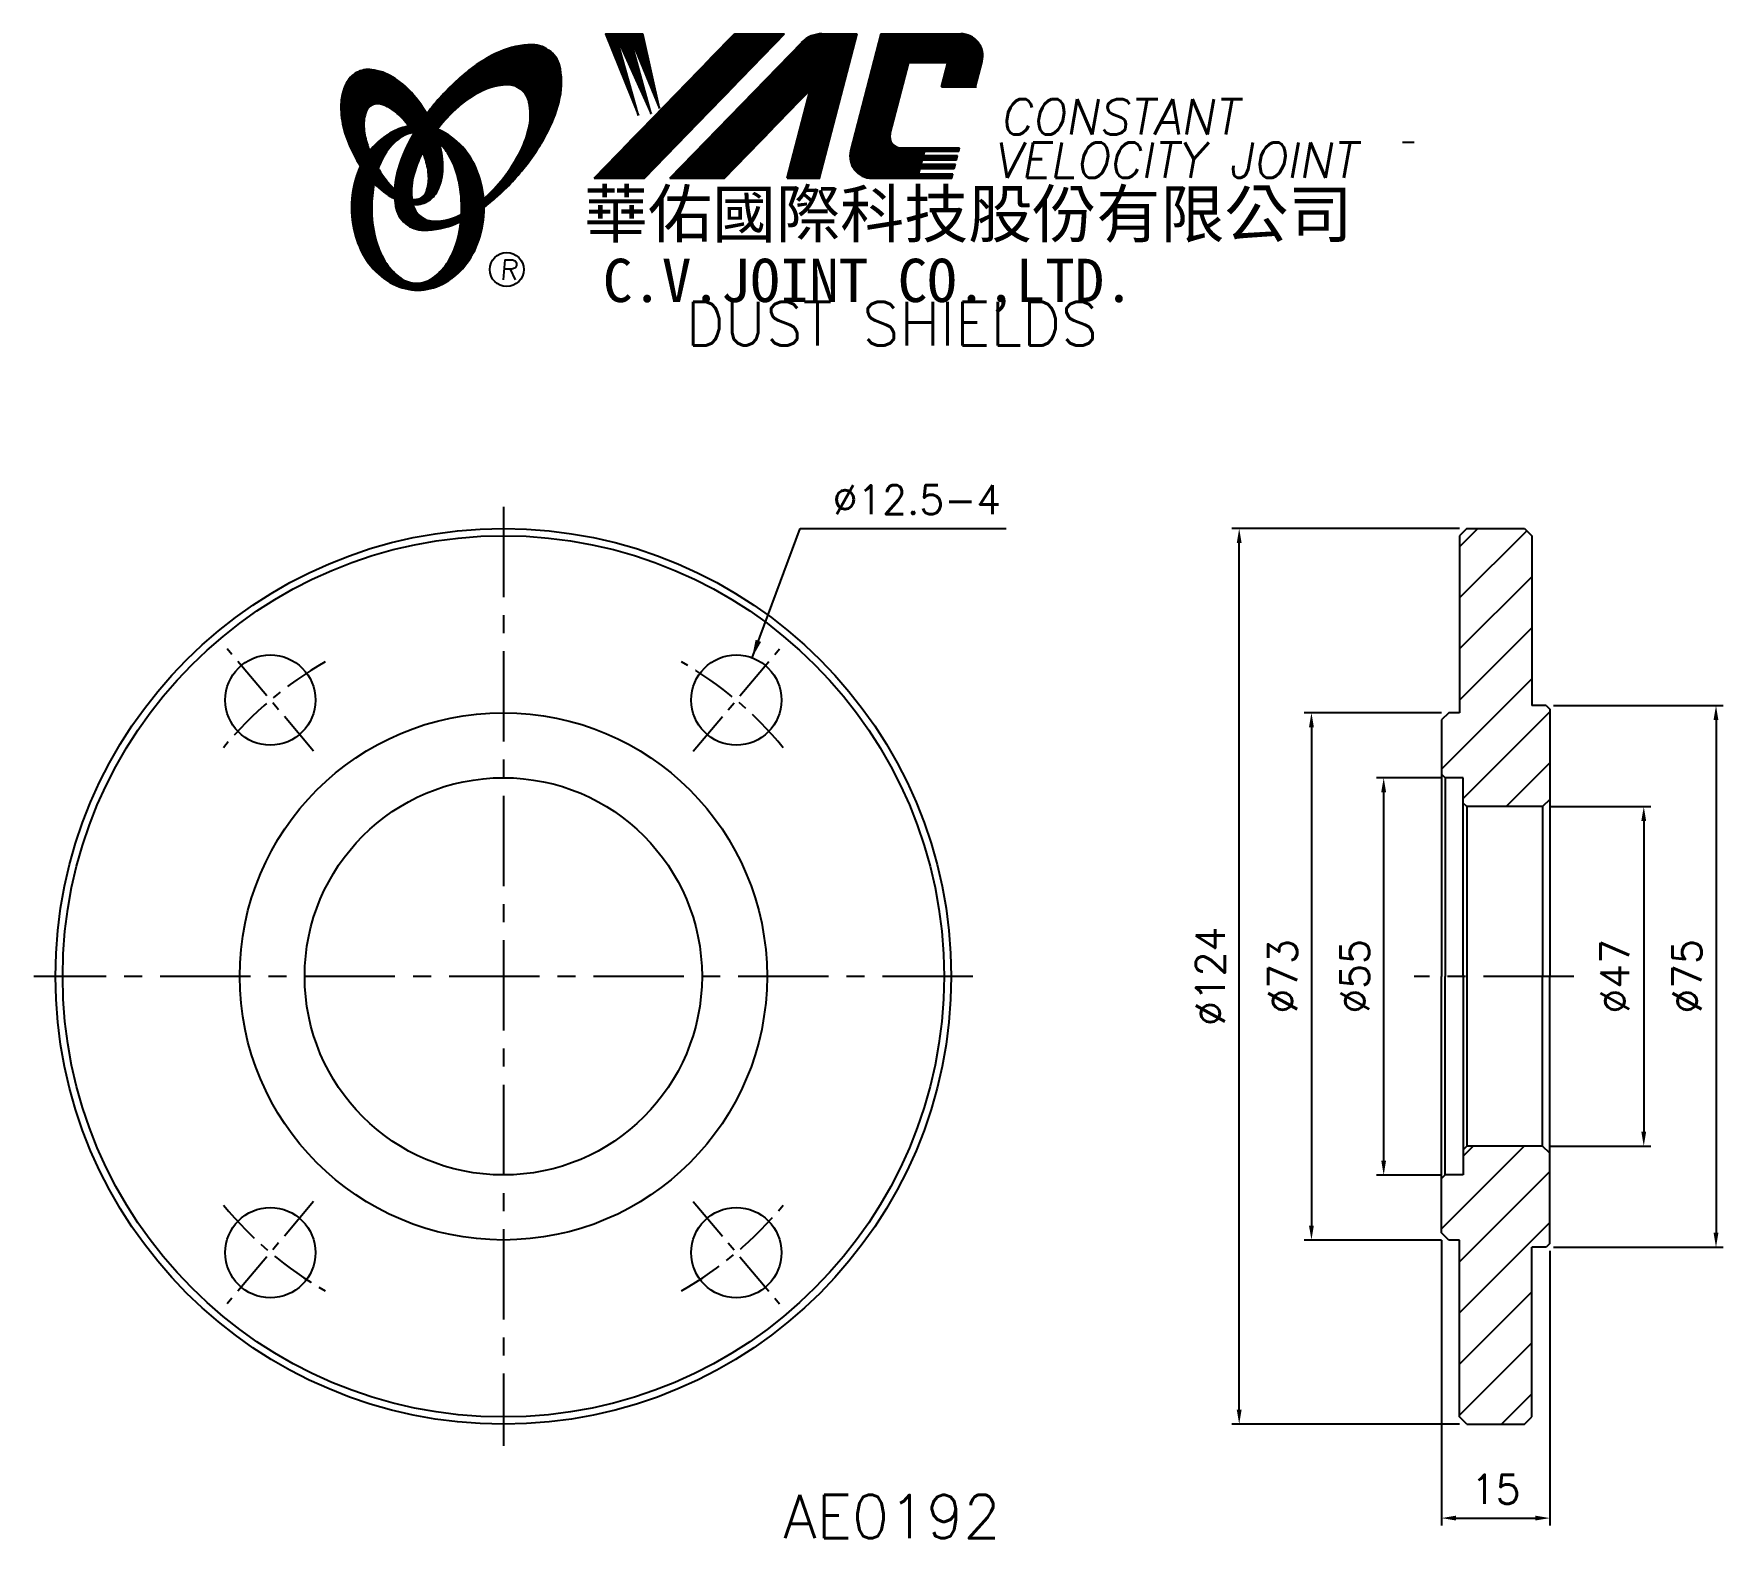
# Model space of a CAD drawing. Extents: x 513 to 746, y 247 to 456.
import ezdxf
from ezdxf.enums import TextEntityAlignment as Align

# ---------------------------------------------------------------- set-up
doc = ezdxf.new("R2010")
doc.units = 0
doc.header["$LTSCALE"] = 10
doc.header["$MEASUREMENT"] = 0
doc.linetypes.add('CENTER', pattern=[2, 1.25, -0.25, 0.25, -0.25])
doc.layers.get('0').update_dxf_attribs({"linetype": 'CONTINUOUS'})
doc.layers.get('DEFPOINTS').update_dxf_attribs({"linetype": 'CONTINUOUS'})
doc.layers.add('2', color=3, linetype='CONTINUOUS')
doc.layers.add('4', color=7, linetype='CONTINUOUS')
doc.styles.add('CHINA', font='KAIU.TTF')
doc.styles.add('ITALICC', font='simplex.shx')
doc.dimstyles.new('STANDARD$0', dxfattribs={"dimtxt": 4, "dimasz": 2, "dimexe": 1, "dimexo": 1, "dimgap": 2, "dimtad": 1, "dimdec": 4, "dimzin": 10, "dimtxsty": 'ITALICC', "dimcen": 2, "dimclrd": 5, "dimclre": 5, "dimclrt": 18, "dimaunit": 1, "dimazin": 3, "dimtp": 0.1, "dimtfac": 0.7, "dimtdec": 4, "dimtmove": 0, "dimatfit": 3, "dimtolj": 1, "dimtzin": 10})
doc.dimstyles.new('STANDARD$7', dxfattribs={"dimtxt": 4, "dimasz": 2.5, "dimexe": 1.25, "dimexo": 0.625, "dimgap": 2, "dimtad": 1, "dimdec": 4, "dimzin": 10, "dimtxsty": 'ITALICC', "dimcen": 2.5, "dimclrd": 5, "dimclrt": 18, "dimazin": 3, "dimtfac": 0.65, "dimtdec": 4, "dimtmove": 0, "dimatfit": 3, "dimtolj": 1, "dimtzin": 10})
pattern_1 = [(45, (455.979931, 248.186403), (-0.00883883476, 0.00883883476), [])]
pattern_2 = [(45, (624.570477, 211.881994), (-0.00727476112, 0.00727476112), [])]

# ---------------------------------------------------------------- blocks, each defined once
blk = doc.blocks.new('*D15')
at = {"color": 5, "linetype": 'BYBLOCK'}
for p, q in [((717.16, 361.62), (698.16, 361.62)), ((699.16, 359.62), (699.16, 290.62)), ((717.16, 288.62), (698.16, 288.62))]:
    blk.add_line(p, q, dxfattribs=at)
for points in [[(698.82, 359.62), (699.49, 359.62), (699.16, 361.62)], [(698.82, 290.62), (699.49, 290.62), (699.16, 288.62)]]:
    blk.add_solid(points, dxfattribs=at)
at = {"layer": 'DEFPOINTS', "color": 0, "linetype": 'BYBLOCK'}
for p in [(718.16, 361.62), (699.16, 288.62), (718.16, 288.62)]:
    blk.add_point(p, dxfattribs=at)
at = {"color": 18, "linetype": 'BYBLOCK', "insert": (695.16, 325.12), "char_height": 4, "attachment_point": 5, "rotation": 90, "style": 'ITALICC'}
blk.add_mtext('\\A1;∅73', dxfattribs=at)
blk = doc.blocks.new('*D16')
at = {"color": 5, "linetype": 'BYBLOCK'}
for p, q in [((717.16, 352.62), (708.16, 352.62)), ((709.16, 299.62), (709.16, 350.62)), ((717.16, 297.62), (708.16, 297.62))]:
    blk.add_line(p, q, dxfattribs=at)
for points in [[(708.82, 350.62), (709.49, 350.62), (709.16, 352.62)], [(708.82, 299.62), (709.49, 299.62), (709.16, 297.62)]]:
    blk.add_solid(points, dxfattribs=at)
at = {"layer": 'DEFPOINTS', "color": 0, "linetype": 'BYBLOCK'}
for p in [(709.16, 352.62), (718.16, 352.62), (718.16, 297.62)]:
    blk.add_point(p, dxfattribs=at)
at = {"color": 18, "linetype": 'BYBLOCK', "insert": (705.16, 325.12), "char_height": 4, "attachment_point": 5, "rotation": 90, "style": 'ITALICC'}
blk.add_mtext('\\A1;∅55', dxfattribs=at)
blk = doc.blocks.new('*D19')
at = {"color": 5, "linetype": 'BYBLOCK'}
for p, q in [((732.66, 362.62), (756.16, 362.62)), ((755.16, 360.62), (755.16, 289.62)), ((732.66, 287.62), (756.16, 287.62))]:
    blk.add_line(p, q, dxfattribs=at)
for points in [[(754.82, 360.62), (755.49, 360.62), (755.16, 362.62)], [(754.82, 289.62), (755.49, 289.62), (755.16, 287.62)]]:
    blk.add_solid(points, dxfattribs=at)
at = {"layer": 'DEFPOINTS', "color": 0, "linetype": 'BYBLOCK'}
for p in [(731.66, 362.62), (731.66, 287.62), (755.16, 287.62)]:
    blk.add_point(p, dxfattribs=at)
at = {"color": 18, "linetype": 'BYBLOCK', "insert": (751.16, 325.12), "char_height": 4, "attachment_point": 5, "rotation": 90, "style": 'ITALICC'}
blk.add_mtext('\\A1;∅75', dxfattribs=at)
blk = doc.blocks.new('*D20')
at = {"color": 5, "linetype": 'BYBLOCK'}
for p, q in [((732.16, 348.62), (746.16, 348.62)), ((745.16, 346.62), (745.16, 303.62)), ((732.16, 301.62), (746.16, 301.62))]:
    blk.add_line(p, q, dxfattribs=at)
for points in [[(744.82, 346.62), (745.49, 346.62), (745.16, 348.62)], [(744.82, 303.62), (745.49, 303.62), (745.16, 301.62)]]:
    blk.add_solid(points, dxfattribs=at)
at = {"layer": 'DEFPOINTS', "color": 0, "linetype": 'BYBLOCK'}
for p in [(731.16, 348.62), (731.16, 301.62), (745.16, 301.62)]:
    blk.add_point(p, dxfattribs=at)
at = {"color": 18, "linetype": 'BYBLOCK', "insert": (741.16, 325.12), "char_height": 4, "attachment_point": 5, "rotation": 90, "style": 'ITALICC'}
blk.add_mtext('\\A1;∅47', dxfattribs=at)
blk = doc.blocks.new('*D21')
at = {"color": 5, "linetype": 'BYBLOCK'}
for p, q in [((717.16, 288.62), (717.16, 249.12)), ((732.16, 287.12), (732.16, 249.12)), ((719.16, 250.12), (730.16, 250.12))]:
    blk.add_line(p, q, dxfattribs=at)
for points in [[(719.16, 250.46), (719.16, 249.79), (717.16, 250.12)], [(730.16, 250.46), (730.16, 249.79), (732.16, 250.12)]]:
    blk.add_solid(points, dxfattribs=at)
at = {"layer": 'DEFPOINTS', "color": 0, "linetype": 'BYBLOCK'}
for p in [(717.16, 289.62), (732.16, 288.12), (732.16, 250.12)]:
    blk.add_point(p, dxfattribs=at)
at = {"color": 18, "linetype": 'BYBLOCK', "insert": (724.66, 254.12), "char_height": 4, "attachment_point": 5, "style": 'ITALICC'}
blk.add_mtext('\\A1;15', dxfattribs=at)
blk = doc.blocks.new('*D23')
at = {"color": 5, "linetype": 'BYBLOCK'}
for p, q in [((719.66, 387.12), (688.16, 387.12)), ((689.16, 265.12), (689.16, 385.12)), ((719.66, 263.12), (688.16, 263.12))]:
    blk.add_line(p, q, dxfattribs=at)
for points in [[(688.82, 385.12), (689.49, 385.12), (689.16, 387.12)], [(688.82, 265.12), (689.49, 265.12), (689.16, 263.12)]]:
    blk.add_solid(points, dxfattribs=at)
at = {"layer": 'DEFPOINTS', "color": 0, "linetype": 'BYBLOCK'}
for p in [(689.16, 387.12), (720.66, 387.12), (720.66, 263.12)]:
    blk.add_point(p, dxfattribs=at)
at = {"color": 18, "linetype": 'BYBLOCK', "insert": (685.16, 325.12), "char_height": 4, "attachment_point": 5, "rotation": 90, "style": 'ITALICC'}
blk.add_mtext('\\A1;∅124', dxfattribs=at)

msp = doc.modelspace()

# ---------------------------------------------------------------- hatches: boundary and pattern name
at = {"layer": '4', "linetype": 'CONTINUOUS'}
h = msp.add_hatch(dxfattribs=at)
h.set_pattern_fill('ANSI31', color=5, scale=0.082305, style=0)
h.set_pattern_definition([(45, (455.979931, 248.186403), (-0.00727476112, 0.00727476112), [])])
h.paths.add_polyline_path([(578.0154, 448.55491, -0.172879177), (579.95688, 447.89634, -0.172879177), (581.04417, 446.15829, -0.104527385), (581.07195, 442.8301, -0.065680101), (579.90242, 439.42814, -0.051823203), (577.462, 435.58575, -0.044272532), (574.78703, 432.75942, -0.020203161), (574.84061, 431.6215, 0.006517006), (575.24516, 431.93358, 0.049863361), (579.79859, 436.34664, 0.049863361), (583.38822, 441.5738, 0.063682799), (585.20927, 446.20115, 0.103597411), (585.39857, 450.78512, 0.177892575), (584.04996, 453.1554, 0.177892575), (581.48757, 454.08873, 0.103597411), (576.99977, 453.13568, 0.063682799), (572.74203, 450.56661, 0.049863361), (568.1886, 446.15355, 0.016070017), (566.9179, 444.54723, -0.007061632), (567.16519, 444.1102, -0.031648676), (568.11777, 442.07362, -0.008069351), (568.54968, 442.63794, -0.051823203), (571.72805, 445.89639, -0.065680101), (574.76998, 447.81674, -0.104527385)])
h.paths.add_polyline_path([(564.93973, 435.39359, -0.065680101), (566.10926, 438.79555, -0.006063428), (566.3532, 439.27056, 0.027613469), (565.62637, 440.85863, 0.017011252), (565.09295, 441.79361, 0.007829282), (564.59896, 440.92638, 0.063682799), (562.77792, 436.29903, 0.103597411), (562.58862, 431.71506, 0.177892575), (563.93723, 429.34478, 0.177892575), (566.49962, 428.41146, 0.103597411), (570.98742, 429.3645, 0.008811776), (571.61439, 429.65458, 0.013922709), (571.69171, 430.62439, -0.009086703), (571.2417, 430.40694, -0.104527385), (567.99628, 429.66878, -0.172879177), (566.0548, 430.32735, -0.172879177), (564.96751, 432.0654, -0.104527385)])
h = msp.add_hatch(dxfattribs=at)
h.set_pattern_fill('ANSI31', color=5, scale=0.1, style=0)
h.set_pattern_definition(pattern_1)
h.paths.add_polyline_path([(616.43864, 455.61739), (609.48133, 455.61739), (590.06472, 435.61363), (597.02203, 435.61363)])
h.paths.add_polyline_path([(619.98553, 447.85182), (616.80515, 435.61363), (621.28614, 435.61363), (626.48457, 455.61739), (621.58785, 455.61739, 0.202785967), (618.85377, 454.46097), (600.55964, 435.61363), (608.10656, 435.61363)])
h.paths.add_polyline_path([(633.61263, 451.61897), (639.00635, 451.61897), (638.13733, 448.27495), (642.85416, 448.27495), (643.77087, 451.80252, 0.490800957), (640.82067, 455.61739), (629.78636, 455.61739), (625.5793, 439.4285, 0.490800957), (628.5295, 435.61363), (639.56382, 435.61363), (639.71827, 436.20794), (635.00145, 436.20794), (635.19481, 436.95202), (639.91163, 436.95202), (640.07019, 437.56216), (635.35337, 437.56216), (635.51461, 438.18263), (640.23143, 438.18263), (640.38762, 438.78362), (635.67079, 438.78362), (635.8276, 439.387), (640.54442, 439.387), (640.66115, 439.83619), (632.5214, 439.83619, -0.490800957), (631.0463, 441.74363)])
h = msp.add_hatch(dxfattribs=at)
h.set_pattern_fill('ANSI31', color=1, scale=0.1, style=0)
h.set_pattern_definition(pattern_1)
h.paths.add_polyline_path([(596.7967, 455.61739), (591.61937, 455.61739), (596.19014, 444.31365), (593.1242, 455.27163), (597.95894, 444.54931), (595.01093, 455.27163), (599.13815, 445.25627)])
h = msp.add_hatch(dxfattribs=at)
h.set_pattern_fill('ANSI31', color=3, scale=0.082305, style=0)
h.set_pattern_definition(pattern_2)
h.paths.add_polyline_path([(562.2189, 449.60574, 0.106488277), (559.27702, 450.64432, 0.158297415), (557.18682, 450.24927, 0.158297415), (555.72749, 448.70158, 0.106488277), (555.01668, 445.66382, 0.071723199), (555.43472, 442.35086, 0.058080454), (556.9797, 438.53547, 0.058080454), (559.36075, 435.17768, 0.071723199), (561.92599, 433.03993, 0.020895977), (562.46618, 432.73794, -0.030777155), (562.45027, 434.11416, -0.042059526), (561.35391, 435.27692, -0.04691039), (559.73475, 437.75807, -0.04691039), (558.60647, 440.49756, -0.060581117), (558.20437, 442.75962, -0.10187153), (558.51599, 444.84782, -0.185892489), (559.29608, 445.73947, -0.185892489), (560.47272, 445.87759, -0.10187153), (562.37037, 444.95205, -0.060581117), (564.0072, 443.33978, -0.04691039), (565.62637, 440.85863, -0.04691039), (566.75465, 438.11914, -0.060581117), (567.15675, 435.85708, -0.10187153), (566.84513, 433.76888, -0.185892489), (566.06504, 432.87723, -0.185892489), (564.8884, 432.73911, -0.002013383), (564.8476, 432.74974, 0.021593804), (564.96751, 432.0654, 0.006477741), (564.98551, 431.98836, 0.14950097), (566.95807, 432.3964, 0.158297415), (568.4174, 433.94409, 0.106488277), (569.12822, 436.98186, 0.071723199), (568.71017, 440.29481, 0.058080454), (567.16519, 444.1102, 0.058080454), (564.78414, 447.46799, 0.071723199)])
h = msp.add_hatch(dxfattribs=at)
h.set_pattern_fill('ANSI31', color=1, scale=0.082305, style=0)
h.set_pattern_definition(pattern_2)
h.paths.add_polyline_path([(563.31252, 441.28229, -0.120168026), (565.00431, 441.93568, 0.016865385), (564.40455, 442.81842, 0.076648372), (562.24833, 442.09951, 0.104809576), (559.16387, 439.58641, 0.005838257), (558.99693, 439.37421, 0.028089978), (559.73475, 437.75807, 0.014237292), (560.17688, 436.97302, -0.045767751), (561.10206, 438.90987, -0.106890197)])
h.paths.add_polyline_path([(559.28115, 431.52768, -0.048711043), (559.61126, 434.90801, -0.007865741), (559.36075, 435.17768, -0.037695478), (557.72488, 437.29644, 0.03042545), (557.19955, 435.99247, 0.080710289), (556.47411, 431.52768, 0.080710289), (557.19955, 427.06288, 0.089265679), (559.16387, 423.46894, 0.104809576), (562.24833, 420.95585, 0.11926607), (565.65752, 420.13091, 0.11926607), (569.06671, 420.95585, 0.104809576), (572.15117, 423.46894, 0.089265679), (574.11549, 427.06288, 0.080710289), (574.84093, 431.52768, 0.080710289), (574.11549, 435.99247, 0.089265679), (572.15117, 439.58641, 0.104809576), (569.06671, 442.09951, 0.025513357), (568.37348, 442.41226, 0.004818181), (568.11777, 442.07362, -0.023722145), (568.65899, 440.47688, -0.065307489), (569.89417, 438.90987, -0.073950765), (571.20662, 435.71214, -0.060532391), (571.71507, 431.52768, -0.060532391), (571.20662, 427.34321, -0.073950765), (569.89417, 424.14548, -0.106890197), (567.68371, 421.77306, -0.153118262), (565.49811, 421.08768, -0.153118262), (563.31252, 421.77306, -0.106890197), (561.10206, 424.14548, -0.073950765), (559.78961, 427.34321, -0.060532391)])
h = msp.add_hatch(dxfattribs=at)
h.set_pattern_fill('ANSI31', color=5, scale=40, style=0)
h.paths.add_polyline_path([(719.86023, 386.1233), (718.86023, 387.1233), (710.86023, 387.1233), (709.86023, 386.1233), (709.86023, 361.6233), (708.36023, 361.6233), (707.36023, 360.6233), (707.36023, 353.1233), (707.86023, 352.6233), (710.36023, 352.6233), (710.36023, 349.1233), (710.86023, 348.6233), (721.36023, 348.6233), (722.36023, 349.6233), (722.36023, 362.1233), (721.86023, 362.6233), (719.86023, 362.6233)])
h.paths.add_polyline_path([(710.86023, 301.6233), (710.36023, 301.1233), (710.36023, 297.6233), (707.86023, 297.6233), (707.36023, 297.1233), (707.36023, 289.6233), (708.36023, 288.6233), (709.86023, 288.6233), (709.86023, 264.1233), (710.86023, 263.1233), (718.86023, 263.1233), (719.86023, 264.1233), (719.86023, 287.6233), (721.86023, 287.6233), (722.36023, 288.1233), (722.36023, 300.6233), (721.36023, 301.6233)])

# ---------------------------------------------------------------- linework, layer by layer
at = {"layer": '2', "color": 7, "linetype": 'CONTINUOUS'}
for p, q in [((709.86023, 386.1233), (709.86023, 361.6233)), ((719.86023, 386.1233), (719.86023, 362.6233)), ((707.36023, 360.6233), (707.36023, 325.1233)), ((722.36023, 362.1233), (722.36023, 325.1233)), ((707.36023, 289.6233), (707.36023, 325.1233)), ((722.36023, 288.1233), (722.36023, 325.1233)), ((709.86023, 264.1233), (709.86023, 288.6233)), ((719.86023, 264.1233), (719.86023, 287.6233))]:
    msp.add_line(p, q, dxfattribs=at)
at = {"layer": '4', "color": 5, "linetype": 'CONTINUOUS'}
for p, q in [((590.06472, 435.61363), (609.48133, 455.61739)), ((597.02203, 435.61363), (616.43864, 455.61739)), ((600.55964, 435.61363), (618.85377, 454.46097)), ((609.48133, 455.61739), (616.43864, 455.61739)), ((621.28614, 435.61363), (626.48457, 455.61739)), ((621.58785, 455.61739), (626.48457, 455.61739)), ((625.5793, 439.4285), (629.78636, 455.61739)), ((629.78636, 455.61739), (640.82067, 455.61739)), ((631.0463, 441.74363), (633.61263, 451.61897)), ((633.61263, 451.61897), (639.00635, 451.61897)), ((638.13733, 448.27495), (639.00635, 451.61897)), ((642.85416, 448.27495), (643.77087, 451.80252)), ((608.10656, 435.61363), (619.98553, 447.85182)), ((616.80515, 435.61363), (619.98553, 447.85182)), ((638.13733, 448.27495), (643.00459, 448.27495)), ((632.5214, 439.83619), (640.66115, 439.83619)), ((640.54442, 439.387), (640.66115, 439.83619)), ((703.59922, 440.58876), (701.96326, 440.58876)), ((635.35337, 437.56216), (635.51461, 438.18263)), ((635.35337, 437.56216), (640.07019, 437.56216)), ((635.51461, 438.18263), (640.23143, 438.18263)), ((635.67079, 438.78362), (635.8276, 439.387)), ((635.67079, 438.78362), (640.38762, 438.78362)), ((635.8276, 439.387), (640.54442, 439.387)), ((639.91163, 436.95202), (640.07019, 437.56216)), ((640.23143, 438.18263), (640.38762, 438.78362)), ((590.06472, 435.61363), (597.02203, 435.61363)), ((600.55964, 435.61363), (608.10656, 435.61363)), ((616.80515, 435.61363), (621.28614, 435.61363)), ((628.5295, 435.61363), (639.56382, 435.61363)), ((635.00145, 436.20794), (635.19481, 436.95202)), ((635.00145, 436.20794), (639.71827, 436.20794)), ((635.19481, 436.95202), (639.91163, 436.95202)), ((639.56382, 435.61363), (639.71827, 436.20794))]:
    msp.add_line(p, q, dxfattribs=at)
at = {"layer": '4', "color": 1, "linetype": 'CONTINUOUS'}
for p, q in [((591.61937, 455.61739), (596.19014, 444.31365)), ((591.61937, 455.61739), (596.7967, 455.61739)), ((596.19014, 444.31365), (593.1242, 455.27163)), ((593.1242, 455.27163), (597.95894, 444.54931)), ((595.01093, 455.27163), (599.13815, 445.25627)), ((597.95894, 444.54931), (595.01093, 455.27163)), ((599.13815, 445.25627), (596.7967, 455.61739))]:
    msp.add_line(p, q, dxfattribs=at)
at = {"layer": '4', "color": 5, "linetype": 'CENTER'}
for p, q in [((577.5005, 390.1233), (577.5005, 260.1233)), ((642.5005, 325.1233), (512.5005, 325.1233)), ((725.68083, 325.1233), (703.58581, 325.1233))]:
    msp.add_line(p, q, dxfattribs=at)
at = {"layer": '4', "color": 7, "linetype": 'CONTINUOUS'}
for p, q in [((710.86023, 387.1233), (709.86023, 386.1233)), ((710.86023, 387.1233), (718.86023, 387.1233)), ((718.86023, 387.1233), (719.86023, 386.1233)), ((721.86023, 362.6233), (719.86023, 362.6233)), ((721.86023, 362.6233), (722.36023, 362.1233)), ((708.36023, 361.6233), (707.36023, 360.6233)), ((709.86023, 361.6233), (708.36023, 361.6233)), ((707.86023, 352.6233), (707.36023, 353.1233)), ((707.86023, 352.6233), (707.86023, 325.1233)), ((710.36023, 352.6233), (707.86023, 352.6233)), ((710.36023, 325.1233), (710.36023, 352.6233)), ((710.86023, 348.6233), (710.36023, 349.1233)), ((721.36023, 348.6233), (710.86023, 348.6233)), ((722.36023, 349.6233), (721.36023, 348.6233)), ((721.36023, 348.6233), (721.36023, 325.1233)), ((707.86023, 297.6233), (707.86023, 325.1233)), ((710.36023, 325.1233), (710.36023, 297.6233)), ((721.36023, 301.6233), (721.36023, 325.1233)), ((710.86023, 301.6233), (710.36023, 301.1233)), ((721.36023, 301.6233), (710.86023, 301.6233)), ((722.36023, 300.6233), (721.36023, 301.6233)), ((707.86023, 297.6233), (707.36023, 297.1233)), ((710.36023, 297.6233), (707.86023, 297.6233)), ((708.36023, 288.6233), (707.36023, 289.6233)), ((709.86023, 288.6233), (708.36023, 288.6233)), ((722.36023, 288.1233), (721.86023, 287.6233)), ((721.86023, 287.6233), (719.86023, 287.6233)), ((710.86023, 263.1233), (709.86023, 264.1233)), ((710.86023, 263.1233), (718.86023, 263.1233)), ((718.86023, 263.1233), (719.86023, 264.1233))]:
    msp.add_line(p, q, dxfattribs=at)
at = {"layer": '4', "color": 5, "linetype": 'CENTER', "ltscale": 0.5}
for p, q in [((551.21302, 356.30146), (539.28797, 370.44513)), ((603.78797, 356.30146), (615.71302, 370.44513)), ((551.21302, 293.94513), (539.28797, 279.80146)), ((603.78797, 293.94513), (615.71302, 279.80146))]:
    msp.add_line(p, q, dxfattribs=at)
at = {"layer": '4', "color": 18, "linetype": 'CONTINUOUS'}
msp.add_line((710.86023, 348.6233), (710.86023, 301.6233), dxfattribs=at)
at = {"layer": '4', "color": 5, "linetype": 'CONTINUOUS'}
for points in [[(574.84061, 431.6215, 0.006517006), (575.24516, 431.93358, 0.049863361), (579.79859, 436.34664, 0.049863361), (583.38822, 441.5738, 0.063682799), (585.20927, 446.20115, 0.103597411), (585.39857, 450.78512, 0.177892575), (584.04996, 453.1554, 0.177892575), (581.48757, 454.08873, 0.103597411), (576.99977, 453.13568, 0.063682799), (572.74203, 450.56661, 0.049863361), (568.1886, 446.15355, 0.016070017), (566.9179, 444.54723)], [(574.78703, 432.75942, 0.044272532), (577.462, 435.58575, 0.051823203), (579.90242, 439.42814, 0.065680101), (581.07195, 442.8301, 0.104527385), (581.04417, 446.15829, 0.172879177), (579.95688, 447.89634, 0.172879177), (578.0154, 448.55491, 0.104527385), (574.76998, 447.81674, 0.065680101), (571.72805, 445.89639, 0.051823203), (568.54968, 442.63794, 0.008069351), (568.11777, 442.07362)], [(565.09295, 441.79361, 0.007829282), (564.59896, 440.92638, 0.063682799), (562.77792, 436.29903, 0.103597411), (562.58862, 431.71506, 0.177892575), (563.93723, 429.34478, 0.177892575), (566.49962, 428.41146, 0.103597411), (570.98742, 429.3645, 0.008811776), (571.61439, 429.65458, 0.008811776)], [(566.3532, 439.27056, 0.006063428), (566.10926, 438.79555, 0.065680101), (564.93973, 435.39359, 0.104527385), (564.96751, 432.0654, 0.172879177), (566.0548, 430.32735, 0.172879177), (567.99628, 429.66878, 0.104527385), (571.2417, 430.40694, 0.009086703), (571.69171, 430.62439, 0.009086703)]]:
    msp.add_lwpolyline(points, format="xyb", dxfattribs=at)
at = {"layer": '4', "color": 3, "linetype": 'CONTINUOUS'}
for points in [[(564.98551, 431.98836, 0.14950097), (566.95807, 432.3964, 0.158297415), (568.4174, 433.94409, 0.106488277), (569.12822, 436.98186, 0.071723199), (568.71017, 440.29481, 0.058080454), (567.16519, 444.1102, 0.058080454), (564.78414, 447.46799, 0.071723199), (562.2189, 449.60574, 0.106488277), (559.27702, 450.64432, 0.158297415), (557.18682, 450.24927, 0.158297415), (555.72749, 448.70158, 0.106488277), (555.01668, 445.66382, 0.071723199), (555.43472, 442.35086, 0.058080454), (556.9797, 438.53547, 0.058080454), (559.36075, 435.17768, 0.071723199), (561.92599, 433.03993, 0.020895977), (562.46618, 432.73794, 0.020895977)], [(564.8476, 432.74974, 0.002013383), (564.8884, 432.73911, 0.185892489), (566.06504, 432.87723, 0.185892489), (566.84513, 433.76888, 0.10187153), (567.15675, 435.85708, 0.060581117), (566.75465, 438.11914, 0.04691039), (565.62637, 440.85863, 0.04691039), (564.0072, 443.33978, 0.060581117), (562.37037, 444.95205, 0.10187153), (560.47272, 445.87759, 0.185892489), (559.29608, 445.73947, 0.185892489), (558.51599, 444.84782, 0.10187153), (558.20437, 442.75962, 0.060581117), (558.60647, 440.49756, 0.04691039), (559.73475, 437.75807, 0.04691039), (561.35391, 435.27692, 0.042059526), (562.45027, 434.11416, 0.042059526)]]:
    msp.add_lwpolyline(points, format="xyb", dxfattribs=at)
at = {"layer": '4', "color": 1, "linetype": 'CONTINUOUS'}
for points in [[(557.72488, 437.29644, 0.03042545), (557.19955, 435.99247, 0.080710289), (556.47411, 431.52768, 0.080710289), (557.19955, 427.06288, 0.089265679), (559.16387, 423.46894, 0.104809576), (562.24833, 420.95585, 0.11926607), (565.65752, 420.13091, 0.11926607), (569.06671, 420.95585, 0.104809576), (572.15117, 423.46894, 0.089265679), (574.11549, 427.06288, 0.080710289), (574.84093, 431.52768, 0.080710289), (574.11549, 435.99247, 0.089265679), (572.15117, 439.58641, 0.104809576), (569.06671, 442.09951, 0.025513357), (568.37348, 442.41226, 0.025513357)], [(564.40455, 442.81842, 0.076648372), (562.24833, 442.09951, 0.104809576), (559.16387, 439.58641, 0.005838257), (558.99693, 439.37421, 0.005838257)], [(559.61126, 434.90801, 0.048711043), (559.28115, 431.52768, 0.060532391), (559.78961, 427.34321, 0.073950765), (561.10206, 424.14548, 0.106890197), (563.31252, 421.77306, 0.153118262), (565.49811, 421.08768, 0.153118262), (567.68371, 421.77306, 0.106890197), (569.89417, 424.14548, 0.073950765), (571.20662, 427.34321, 0.060532391), (571.71507, 431.52768, 0.060532391), (571.20662, 435.71214, 0.073950765), (569.89417, 438.90987, 0.065307489), (568.65899, 440.47688)], [(565.00431, 441.93568, 0.120168026), (563.31252, 441.28229, 0.106890197), (561.10206, 438.90987, 0.045767751), (560.17688, 436.97302, 0.045767751)]]:
    msp.add_lwpolyline(points, format="xyb", dxfattribs=at)
at = {"layer": '4', "color": 5, "linetype": 'CONTINUOUS'}
msp.add_circle((577.96176, 422.98196), 2.35282, dxfattribs=at)
at = {"layer": '4', "color": 7, "linetype": 'CONTINUOUS'}
for centre, radius in [((577.5005, 325.1233), 62), ((577.5005, 325.1233), 61), ((545.2505, 363.3733), 6.25), ((609.7505, 363.3733), 6.25), ((577.5005, 325.1233), 36.5), ((577.5005, 325.1233), 27.5), ((545.2505, 286.8733), 6.25), ((609.7505, 286.8733), 6.25)]:
    msp.add_circle(centre, radius, dxfattribs=at)
at = {"layer": '4', "color": 5, "linetype": 'CONTINUOUS'}
for centre, radius, start, end in [((621.58785, 451.80715), 3.81024, 90, 135.8533387), ((640.82067, 452.5692), 3.04819, 345.4326059, 90), ((632.5214, 441.36029), 1.5241, 165.4326059, 270), ((628.5295, 438.66182), 3.04819, 165.4326059, 270)]:
    msp.add_arc(centre, radius, start, end, dxfattribs=at)
at = {"layer": '4', "color": 5, "linetype": 'CENTER', "ltscale": 0.5}
for start, end in [(119.5272393, 140.7437318), (39.2562682, 60.4727607), (219.2562682, 240.4727607), (299.5272393, 320.7437318)]:
    msp.add_arc((577.5005, 325.1233), 50.03124, start, end, dxfattribs=at)

# ---------------------------------------------------------------- texts
at = {"layer": '4', "color": 5, "linetype": 'CONTINUOUS', "style": 'ITALICC'}
for s, height, oblique, p in [('CONSTANT', 4.9, 10, (646.21353, 441.68409)), ('VELOCITY JOINT', 4.9, 10, (645.33531, 435.68871)), ('R', 2.75625, 5, (577.00307, 421.57235))]:
    msp.add_text(s, height=height, dxfattribs=dict(at, oblique=oblique)).set_placement(p)
at = {"layer": '4', "color": 7, "linetype": 'CONTINUOUS', "style": 'CHINA'}
for s, height, p in [('華佑國際科技股份有限公司', 6.5, (588.65137, 427.42378)), ('C.V.JOINT CO.,LTD.', 6, (591.28, 418.47756))]:
    msp.add_text(s, height=height, dxfattribs=at).set_placement(p)
at = {"layer": '4', "color": 18, "linetype": 'CONTINUOUS', "style": 'ITALICC'}
for s, p in [('DUST SHIELDS', (631.28273, 412.48474)), ('AE0192', (631.28273, 247.33735))]:
    msp.add_text(s, height=6, dxfattribs=at).set_placement(p, align=Align.CENTER)
at = {"layer": '4', "color": 18, "linetype": 'CONTINUOUS', "insert": (623.08157, 391.12334), "char_height": 4, "attachment_point": 4, "style": 'ITALICC'}
msp.add_mtext('\\A1;%%C12.5-4', dxfattribs=at)

# ---------------------------------------------------------------- dimensions: what is measured, and where the dimension line sits
at = {"layer": '4', "color": 7, "linetype": 'CONTINUOUS'}
dim = msp.add_linear_dim(base=(679.36026, 387.1233), p1=(710.86023, 263.1233), p2=(710.86023, 387.1233), angle=90, text='%%C124', dimstyle='STANDARD$0', dxfattribs=at)
dim.commit()
dim.dimension.update_dxf_attribs({"geometry": '*D23', "text_midpoint": (675.36026, 325.1233), "insert": (-9.79693, 0)})
for base, p1, p2, text, picture, middle in [((745.36021, 287.6233), (721.86023, 362.6233), (721.86023, 287.6233), '%%C75', '*D19', (741.36021, 325.1233)), ((689.36023, 288.6233), (708.36023, 361.6233), (708.36023, 288.6233), '%%C73', '*D15', (685.36023, 325.1233)), ((699.36023, 352.6233), (708.36023, 297.6233), (708.36023, 352.6233), '%%C55', '*D16', (695.36023, 325.1233)), ((735.36021, 301.6233), (721.36023, 348.6233), (721.36023, 301.6233), '%%C47', '*D20', (731.36021, 325.1233))]:
    dim = msp.add_linear_dim(base=base, p1=p1, p2=p2, angle=90, text=text, dimstyle='STANDARD$0', override={"dimcen": 2.5, "dimaunit": 0, "dimtp": 0}, dxfattribs=at)
    dim.commit()
    dim.dimension.update_dxf_attribs({"geometry": picture, "text_midpoint": middle, "insert": (-9.79693, 0)})
dim = msp.add_linear_dim(base=(722.36023, 250.12328), p1=(707.36023, 289.6233), p2=(722.36023, 288.1233), text='15', dimstyle='STANDARD$0', override={"dimcen": 2.5, "dimaunit": 0, "dimtp": 0}, dxfattribs=at)
dim.commit()
dim.dimension.update_dxf_attribs({"geometry": '*D21', "text_midpoint": (714.86023, 254.12328), "insert": (-9.79693, 0)})

# ---------------------------------------------------------------- leaders
at = {"layer": '4', "color": 5, "linetype": 'CONTINUOUS', "annotation_type": 0, "has_hookline": 1, "hookline_direction": 0, "text_width": 24}
msp.add_leader([(611.92875, 369.23143), (618.58157, 387.12334), (621.08157, 387.12334)], dimstyle='STANDARD$7', dxfattribs=at)

doc.saveas('drawing.dxf')
